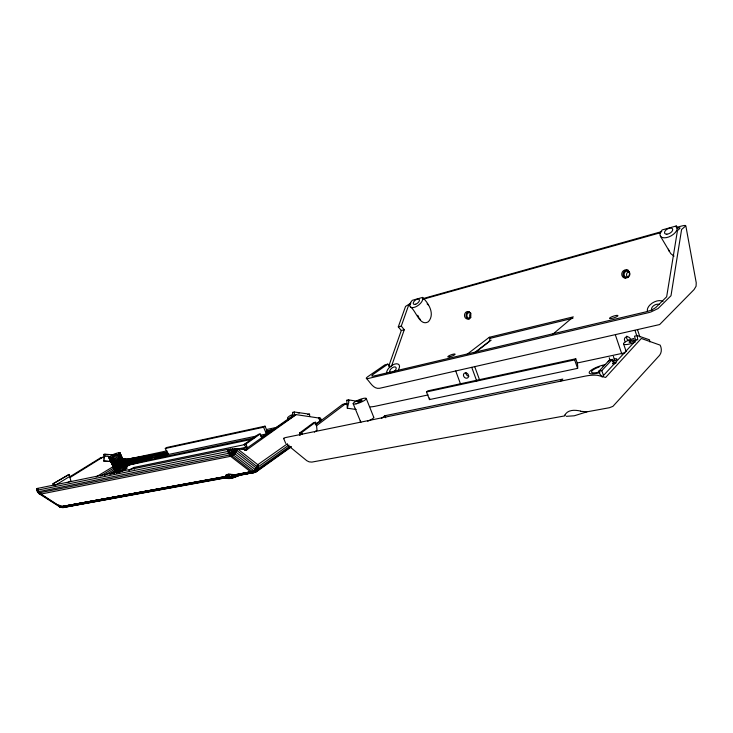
<?xml version="1.0" encoding="UTF-8"?>
<svg xmlns="http://www.w3.org/2000/svg" width="733" height="733" viewBox="0 0 733 733"><rect width="100%" height="100%" fill="white"/><g stroke="black" fill="none" stroke-linecap="round" stroke-linejoin="round"><path stroke-width="1.1" d="M125.49 465.831L127.863 463.054L128.953 458.831L167.243 452.197M256.358 436.071L137.987 460.846L131.372 461.561C128.706 459.454 124.922 461.323 122.521 458.904L126.149 458.995L126.589 460.232L125.957 463.971L129.255 464.933L252.555 439.159M125.508 467.223L129.255 464.933L130.941 462.944L131.473 460.04L130.208 458.684L129.035 463.962L125.398 466.802M315.254 424.132L320.907 420.605L320.431 418.259L296.077 414.621L246.81 449.805L236.035 448.816L227.404 449.476L37.804 488.352L36.65 488.755L36.696 489.864L39.188 493.758L59.685 506.805L62.58 507.529L225.553 477.705L226.625 478.356L226.121 477.806L63.322 507.548L58.997 506.439L60.582 506.805L225.187 476.963L225.315 477.421C229.704 479.739 235.412 476.835 239.828 475.296C235.421 476.423 229.539 480.591 225.242 477.375L226.121 474.993L228.357 474.15L239.828 475.296L255.368 472.235L257.805 464.695L287.455 443.758M58.997 506.439L61.554 507.291L225.242 477.375L226.305 477.696L227.083 474.462L230.208 477.943L238.335 475.369L252.693 472.739L253.865 472.006L254.928 469.34L257.32 466.857L237.098 450.685L231.582 450.144L227.688 451.491L38.006 490.065L37.044 489.992L36.65 488.755L37.273 491.596L38.602 491.687L39.866 494.115L38.51 493.025L38.602 491.687L37.035 488.554L38.51 493.025L40.755 494.106L230.574 456.311L234.844 453.754L237.629 448.908M232.883 477.751L232.004 474.26M125.215 465.675L130.941 462.944L149.312 459.875L150.347 456.421L168.343 453.388L165.979 454.936M289.837 446.223L258.401 468.589L254.928 469.34L234.844 453.754L234.294 448.816L237.794 449.045L257.805 464.695C259.07 467.342 258.483 471.292 255.368 472.235M59.685 506.805L61.554 507.291L225.187 476.963L229.191 476.917L250.695 471.832L254.727 470.485L256.596 468.983L256.147 467.911L236.09 452.298L235.944 448.944L237.721 448.999M104.984 454.176L103.71 454.46L103.884 461.057L104.984 454.176L112.855 454.817M110.463 474.123L116.272 470.668L115.75 472.006L116.281 472.877L109.244 457.713C110.61 454.863 116.254 452.976 119.772 452.609L126.818 468.057L120.469 471.814L113.093 456.778L109.244 457.713L116.025 472.776L108.988 457.557L115.75 472.006L113.807 473.216M256.147 467.911L257.805 464.695L258.053 466.903L256.907 471.411L291.102 447.02M676.009 226.955L676.266 225.966L662.174 229.933A9.502 5.14 -29.3 0 0 662.091 237.455A9.502 5.14 -29.3 0 0 673.508 234.239A9.502 5.14 -29.3 0 0 676.266 225.966M57.513 504.845L63.102 506.347L225.251 476.514L228.824 478.539L226.03 478.035L225.187 476.963L227.074 477.724L229.191 476.917L229.933 474.077L232.26 476.184L234.652 476.065L255.954 471.97M37.594 491.623L37.804 488.352M422.776 298.679L422.538 297.424L412.285 300.319A7.733 3.912 -38 0 0 410.672 307.154A7.733 3.912 -38 0 0 418.964 304.818A7.733 3.912 -38 0 0 422.538 297.424C428.686 303.196 435.2 313.999 428.411 321.723C419.716 327.055 415.739 309.885 410.306 306.852M467.306 354.112L489.268 337.299L490.075 338.353L489.195 341.413L473.994 353.141M129.998 459.307L126.149 458.995L123.263 460.535L128.321 461.781L130.089 461.011L130.208 458.684M391.449 366.39L404.268 329.74L401.263 326.093L408.492 305.606L410.388 304.415M390.249 366.921L387.849 364.118L373.079 374.416A8.933 1.631 -21 0 0 372.731 374.664L371.787 375.745A6.57 1.2 -21 0 0 374.618 375.818L645.379 311.983A8.136 1.631 -18 0 0 652.911 309.317L655.614 307.658A11.032 2.217 -18 0 0 655.916 307.374L666.654 296.783L677.448 230.638L679.967 228.275A7.587 1.09 -18.6 0 0 676.797 228.192M388.692 366.372L401.299 330.519L404.268 329.74M401.299 330.519L398.294 326.881L405.551 306.421L410.92 303.05M253.7 472.758L250.695 471.832L230.574 456.311L227.688 451.491L228.879 449.228L231.985 455.834L252.097 471.374L251.676 472.428L235.742 475.03L234.652 476.065L227.807 477.687M145.83 460.608L130.217 464.099L125.957 463.971L124.436 461.854L125.05 459.005M155.323 457.19L154.562 458.776L168.059 454.689L165.292 448.477L166.812 447.487L265.034 426.175L266.473 429.565L266.418 433.954L260.829 435.127M320.495 418.8L320.972 419.945M39.188 493.758L38.336 492.997L229.328 455.046L231.042 454.414L232.233 452.197L235.944 448.944M320.907 420.605L320.431 418.259L321.017 419.551L319.881 420.861L318.608 417.764M226.451 478.273L227.578 478.246L225.535 475.671M565.134 414.539L564.786 415.886L311.882 462.092L309.17 461.863L306.788 460.7L286.768 444.308M229.466 450.813L230.593 449.027L233.442 454.955L253.545 470.522L254.204 472.638L236.942 475.222L235.339 477.009L232.929 477.275L233.314 477.623M126.818 468.057L119.772 452.609L118.196 454.295L113.093 456.778L119.25 472.254L118.251 472.556L110.701 457.548L117.39 472.767L109.831 457.713L116.52 472.886L109.244 457.713M38.602 491.687L228.339 453.397L231.042 454.414L233.332 453.883L237.794 449.045M231.582 450.144L232.434 448.88L234.038 450.493M39.729 493.657L58.576 505.724C59.84 507.071 62.452 508.455 63.826 506.824M167.665 452.343L136.567 459.344L127.863 463.054L124.894 463.018L123.978 461.854L127.569 458.94L128.422 460.361L126.534 461.533L129.035 463.962M565.601 413.888C569.138 409.371 575.753 409.985 580.738 411.103M602.15 376.945L636.73 339.48L637.756 339.828L637.224 335.577L634.494 336.181L635.749 340.763M601.976 376.753L599.924 374.096L598.916 371.237L601.793 370.641L612.302 359.399L613.961 364.145M598.916 371.237L609.471 359.995L612.302 359.399M235.742 475.03L236.612 476.542L238.335 475.369M426.496 391.953L574.626 359.894L575.762 358.767L577.228 363A7.953 3.546 77.6 0 1 577.631 368.36L429.456 399.586L426.496 391.953L427.825 390.863L575.762 358.767M560.406 381.398L562.843 379.071L384.926 415.73L381.334 418.47M552.572 334.44L573.27 316.867L489.268 337.299M476.102 351.794L491.165 340.158M252.097 471.374L254.782 472.464L255.377 472.098L291.175 446.498M314.42 432.149L317.013 430.189L316.445 424.535L315.502 422.254L313.587 422.657L299.669 432.965L300.484 434.916M315.318 424.92L342.577 404.396L347.011 403.865M316.665 425.616L345.692 403.709M299.669 432.965L301.593 432.571L315.502 422.254M244.758 449.741L293.731 415.052M288.912 445.041L258.373 466.692L257.32 466.857M246.939 449.063L244.126 444.418L245.894 444.051L260.169 433.973L261.736 437.647L296.077 414.621L291.358 416.436L292.687 416.436M299.504 435.255L301.355 433.945M244.126 444.418L258.419 434.339L260.169 433.973M165.292 448.477L263.568 427.211L265.034 426.175M242.376 449.521L246.141 446.974M125.325 465.739L127.084 464.63M111.453 473.665L116.272 470.668M67.912 482.589L70.89 480.811L69.104 474.434L52.886 483.872L53.628 485.448M103.784 457.429L102.473 457.319L69.892 477.623M128.852 470.494L133.699 467.489L245.106 444.537M55.974 484.898L69.965 476.276M69.681 476.881L100.339 457.969L102.464 457.502M52.886 483.872L69.104 474.434M113.047 473.032L115.924 471.264M104.535 475.396L114.229 469.505M109.483 474.004L115.301 470.458M100.687 475.964L114.275 467.736M96.069 476.972L113.551 466.408M113.807 473.179L115.75 472.006L109.08 457.245L115.429 470.265M110.976 473.628L115.878 470.696M125.334 466.628L130.217 464.099L133.809 463.128L254.214 437.876M125.444 467.058L129.255 464.933L147.571 460.242M253.865 472.006L257.265 470.65L255.377 472.098M229.759 477.412L234.936 474.856L250.695 471.832L235.247 474.929L232.26 476.184L234.624 474.782L250.695 471.832M292.183 414.759C290.305 415.015 284.331 419.368 289.508 418.424M283.772 438.701A7.623 1.2 -3.6 0 1 286.127 437.445L585.355 376.093A9.556 1.759 -6.4 0 1 598.064 375.443L605.641 377.44L641.311 338.472L660.167 345.142C661.743 348.377 661.862 352.371 659.59 355.303L612.907 406.366L609.361 407.731L586.858 411.845L574.241 415.803L566.307 416.317M228.339 453.397L232.233 452.197L236.09 452.298M60.711 506.796L61.004 507.373L63.487 507.062M137.987 460.846L130.941 462.944L128.321 461.781M422.373 298.78L661.762 231.573M677.136 227.257L680.426 226.332A7.898 1.136 -18.6 0 1 685.538 226.085A9.034 1.301 -18.6 0 1 685.437 226.185L681.598 229.475L670.997 295.738L658.042 308.547L651.106 311.882A7.632 1.539 -18 0 1 647.88 312.808L368.956 378.329A6.121 1.118 -21.1 0 1 367.187 378.613L366.308 378.026L367.572 376.835L384.798 364.915L387.849 364.118M423.399 299.165L660.671 232.663M150.347 456.421L131.372 461.561L150.073 458.29L168.343 453.388M398.294 326.881L401.263 326.093M268.296 433.478L266.418 433.954L263.568 427.211M272.117 431.187L266.675 432.562L270.001 432.717M270.99 431.874L266.675 432.562L273.446 430.271L266.665 431.068L275.397 428.897M490.075 338.353L572.94 318.259M167.271 452.261L148.607 456.787L131.253 458.501L131.473 460.04L130.089 461.011L128.953 458.831M150.073 458.29L130.941 462.944L133.809 463.128M58.576 505.724L59.373 505.541M124.784 460.187L123.263 460.535L123.978 461.854L126.085 462.651L127.102 464.044M309.692 416.426L309.546 414.172L294.245 412.001L292.522 412.386L292.659 414.667M356.192 409.481L347.323 408.217L346.755 400.3L348.633 399.879L357.209 401.29M102.473 457.319L100.339 457.969M342.641 404.57L345.756 403.883M307.823 414.548L309.546 414.172M347.323 408.217L348.798 402.252L348.633 399.879M61.984 506.576L62.534 507.41L63.249 507.254M131.253 458.501L167.023 450.841M266.418 429.556L277.386 427.211M428.154 394.922L375.049 406.293A6.679 1.209 -4.3 0 1 370.293 406.888M577.228 363L625.066 352.756M260.93 436.465L265.401 435.53M612.696 363.733L615.977 363.055M261.525 437.289L263.761 436.813M599.667 372.025L597.468 372.474A9.758 2.483 -18.6 0 1 591.522 371.64A9.758 2.483 -18.6 0 1 599.209 366.921M599.741 372.712L596.644 373.354A12.204 3.097 -18.6 0 1 589.9 371.274A12.204 3.097 -18.6 0 1 604.762 364.713M237.345 449.063L246.27 447.249M244.831 450.199L246.81 449.805L244.776 449.897M158.85 456.439L168.059 454.689M146.875 457.154L131.473 460.04L136.567 459.344M266.665 431.068L274.298 429.648M233.332 453.883L234.844 453.754M297.919 412.926L299.43 412.972M586.858 411.845L582.167 411.415M63.606 507.52L60.582 506.805L39.536 493.062M62.534 507.41L63.139 507.41M61.004 507.373L63.322 507.548L62.58 507.529L225.242 477.375L225.846 477.943M103.884 461.057L111.764 461.653M104.077 461.011L111.957 461.607M105.03 456.155L110.665 456.604M103.71 454.46L108.209 454.827M346.755 400.3L348.908 400.649M126.69 467.856L119.342 452.536L121.009 456.622M36.677 488.948L37.942 489.259M225.553 477.705L226.506 478.292M231.042 454.414L233.442 454.955M226.772 477.183L225.205 476.771L63.102 506.347L225.223 476.642L226.772 477.183L226.121 474.993M254.727 470.485L256.009 470.861L257.53 469.047L257.897 470.21M229.328 455.046L231.985 455.834M37.126 489.122L37.887 489.36M637.224 335.577L649.53 339.819L649.795 341.908M126.589 460.232L123.987 458.986L124.124 460.031M230.07 452.737L227.688 451.491L227.404 449.476M674.067 256.11L670.787 253.673L660.415 236.182M227.413 478.548L226.305 477.696M227.578 478.246L228.128 478.567M230.208 477.943L230.684 478.273M427.092 303.856L428.42 305.056M366.308 378.402C370.183 381.948 373.234 389.379 379.657 388.279L659.645 324.554L694.069 289.581L696.075 286.246L696.231 282.782L685.923 226.378M235.339 477.009L234.652 476.065M38.51 493.025L37.172 490.487M124.793 461.103L126.085 462.651M353.15 403.7L360.883 422.373M237.556 476.184L236.942 475.222M419.249 318.021L420.44 319.78M285.714 443.373L283.653 438.398M120.469 471.814L114.458 456.219L121.724 471.292L115.814 455.596L122.97 470.723L117.088 454.936L124.124 470.137L118.196 454.295L125.737 469.166L119.058 453.709L126.223 468.799L119.626 453.214L126.662 468.378L119.873 452.838M119.25 472.254L111.819 457.227L118.251 472.556M417.746 315.272L418.644 317.142M119.342 452.536L126.195 466.839M54.169 483.606L55.048 485.475M109.831 457.713L116.813 472.867M108.988 457.557L115.851 472.556M118.196 454.295L125.132 469.56M133.699 467.489L134.441 469.129M245.894 444.051L247.497 447.79M301.593 432.571L302.234 434.11M121.843 458.666L123.098 461.726M366.188 398.376L373.784 417.343M384.926 415.73L385.732 417.746M319.9 418.03L320.706 420.128L319.331 417.883L319.881 420.861M455.724 370.999L460.745 384.587M668.395 249.183L669.137 251.208M474.636 366.436L479.648 380.134M471.74 367.37L476.771 381.114M574.626 359.894L577.631 368.36M609.215 357.777L610.131 360.398M601.793 370.641L603.497 375.479M613.365 356.375L614.547 359.793M623.655 344.171L626.193 351.565M615.399 334.99L621.831 354.039M637.453 329.575L639.946 337.043M635.044 330.546L636.84 335.906M228.357 474.15L229.191 476.917M258.053 466.903L258.401 468.589M360.297 420.944L360.434 421.768M294.245 412.001L294.455 415.437M469.99 318.021A2.804 2.391 -83.6 0 1 466.93 314.888A2.804 2.391 -83.6 0 1 470.87 313.238M471.035 317.187A2.804 2.391 -83.6 0 1 470.559 317.682M468.845 376.203A2.859 2.373 50.3 0 1 465.986 372.694M470.458 317.746A2.795 2.391 -86.2 0 1 470.714 313.312M625.451 341.789A3.216 2.886 35.6 0 1 626.156 336.933A3.216 2.886 35.6 0 1 630.618 339.883M629.171 276.149A3.134 2.877 -67.2 0 1 624.314 275.571A3.134 2.877 -67.2 0 1 627.136 271.109A3.134 2.877 -67.2 0 1 629.601 275.461M628.96 340.543A3.198 2.877 35.4 0 1 626.816 336.099M628.117 277.45A3.115 2.886 -69.6 0 1 629.253 271.549M373.619 417.031A7.037 1.53 -21.2 0 1 367.664 421.218M429.63 398.046A7.22 4.004 77.8 0 1 429.456 399.586M635.08 342.21A8.723 2.08 -18.3 0 1 623.526 343.96A8.723 2.08 -18.3 0 1 633.871 338.472M615.967 362.368A4.627 1.164 -18.4 0 1 612.687 363.669M599.594 372.501A4.71 1.2 -18.5 0 1 600.327 370.339M614.236 358.886A4.627 1.154 -18.5 0 1 616.792 359.472A4.627 1.154 -18.5 0 1 612.339 361.8M608.198 361.607A4.627 1.154 -18.5 0 1 609.196 360.764M602.407 365.932A9.758 2.483 -18.6 0 1 603.965 365.565M565.491 414.475A19.003 3.995 -72.9 0 1 565.024 415.07M582.167 411.561A19.516 15.53 24.9 0 1 580.719 411.25M614.089 359.665A2.19 0.55 -18.5 0 1 614.346 360.224A2.19 0.55 -18.5 0 1 612.312 361.167M647.523 311.552A9.465 5.58 -29.5 0 1 652.343 303.013A9.465 5.58 -29.5 0 1 662.999 301.428M652.068 310.261A4.728 2.785 -29.5 0 1 653.442 305.853A4.728 2.785 -29.5 0 1 659.196 304.47M386.584 373.06A7.697 4.132 -39.8 0 1 394.748 364.072A7.697 4.132 -39.8 0 1 398.495 369.634M391.037 372.758A3.848 2.071 -39.8 0 1 390.662 369.249A3.848 2.071 -39.8 0 1 395.545 367.077A3.848 2.071 -39.8 0 1 394.556 371.191M393.933 371.704A3.848 2.071 -39.8 0 1 393.264 372.135M625.615 278.146A4.187 3.839 -67.2 0 1 623.38 272.969A4.187 3.839 -67.2 0 1 628.401 270.257M469.413 319.102A3.747 3.189 -83.6 0 1 466.078 315.694A3.747 3.189 -83.6 0 1 469.111 311.653M116.41 454.268L112.671 455.862L116.41 454.268M463.458 375.378A2.868 2.382 50.4 0 0 467.581 377.944A2.868 2.382 50.4 0 0 467.049 373.308A2.868 2.382 50.4 0 0 463.458 375.378M356.046 403.865A7.064 1.503 -21.9 0 0 366.28 398.743A7.064 1.503 -21.9 0 0 356.834 400.777A7.064 1.503 -21.9 0 0 356.046 403.865M358.584 401.977A2.419 0.513 -21.9 0 0 362.065 400.218A2.419 0.513 -21.9 0 0 358.785 400.942A2.419 0.513 -21.9 0 0 358.584 401.977M630.279 342.247A2.987 0.715 -18.3 0 0 634.705 340.304A2.987 0.715 -18.3 0 0 630.609 340.854A2.987 0.715 -18.3 0 0 630.279 342.247M666.865 234.184A4.526 2.446 -29.3 0 0 672.729 229.402A4.526 2.446 -29.3 0 0 666.26 229.777A4.526 2.446 -29.3 0 0 666.865 234.184M415.739 304.195A3.683 1.86 -38 0 0 419.303 299.54A3.683 1.86 -38 0 0 414.017 301.455A3.683 1.86 -38 0 0 415.739 304.195M627.246 277.633A4.196 3.848 -67.4 0 0 627.924 270.468A4.196 3.848 -67.4 0 0 621.767 273.803A4.196 3.848 -67.4 0 0 627.246 277.633M470.064 317.664A3.747 3.189 -83.6 0 0 468.369 311.562A3.747 3.189 -83.6 0 0 464.649 316.528A3.747 3.189 -83.6 0 0 470.064 317.664M611.395 318.516A4.425 0.889 -18.4 0 0 617.928 315.721A4.425 0.889 -18.4 0 0 611.835 316.766A4.425 0.889 -18.4 0 0 611.395 318.516M449.705 356.806A3.894 0.742 -20.2 0 0 455.092 354.186A3.894 0.742 -20.2 0 0 449.503 355.514A3.894 0.742 -20.2 0 0 449.705 356.806"/></g></svg>
